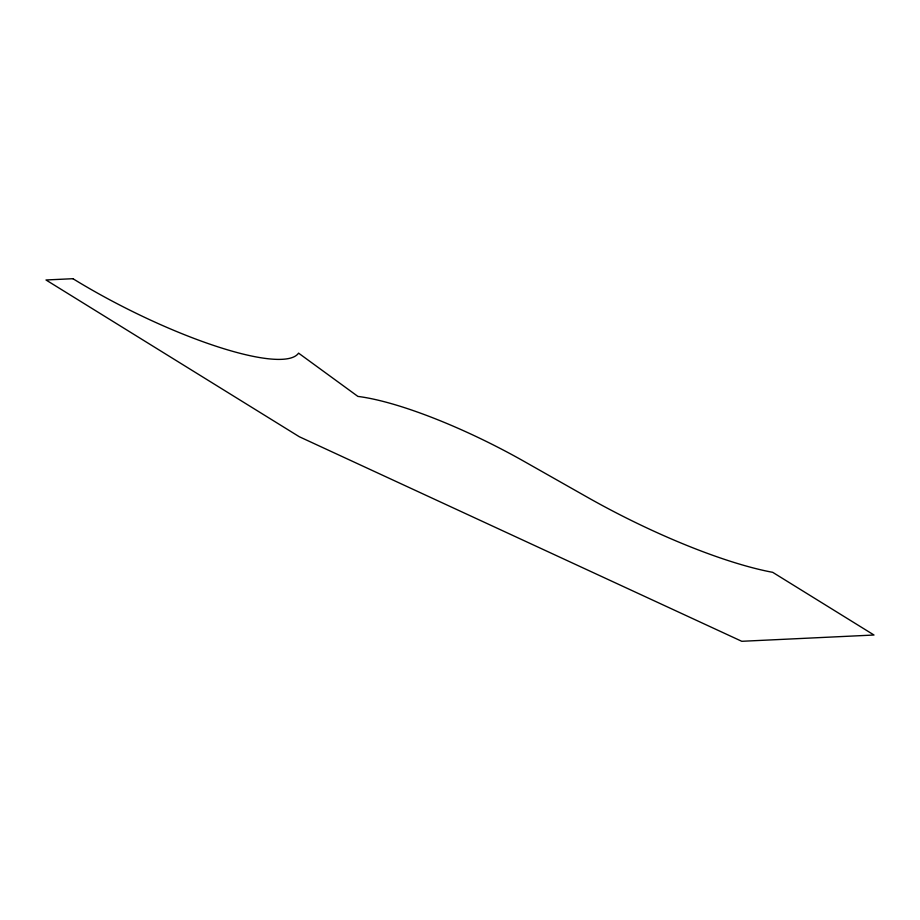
<?xml version="1.0" encoding="UTF-8"?>
<svg xmlns="http://www.w3.org/2000/svg" width="920" height="920" viewBox="0 0 920 920"><rect width="100%" height="100%" fill="white"/><g stroke="black" fill="none" stroke-linecap="round" stroke-linejoin="round"><path stroke-width="1.38" d="M72.944 278.702L46 279.979L299.299 436.735L741.773 641.297L874 635.019L772.685 572.32A197.88 44.171 26.7 0 1 587.04 497.053L524.342 461.529A167.233 37.34 26.7 0 0 357.903 396.416L298.563 353.13A173.167 38.663 26.7 0 1 72.944 278.702"/></g></svg>
